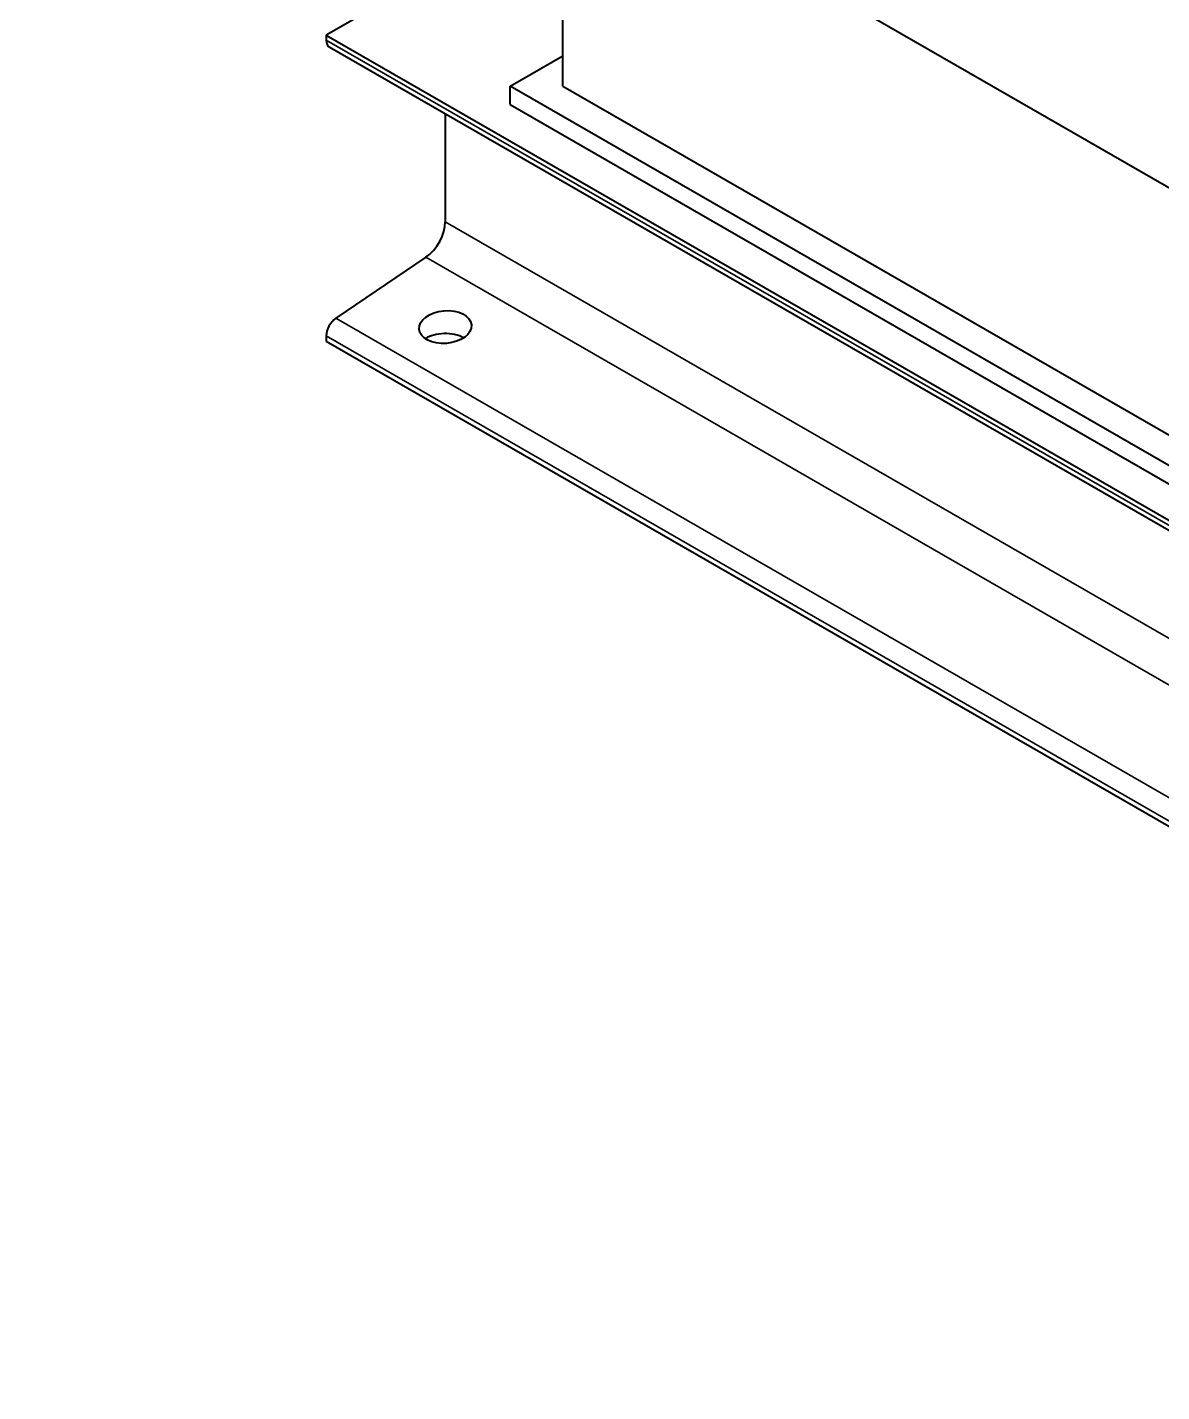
# Model space of a CAD drawing. Header units: millimetres. Extents: x 0 to 4756, y 0 to 3364.
# Drawn here: x 3860.6 to 4012.2, y 2449.2 to 2631.6 of the extents above; entities that cross this region are included whole.
import ezdxf

# ---------------------------------------------------------------- set-up
doc = ezdxf.new("R2010")
doc.units = ezdxf.units.MM
doc.header["$LTSCALE"] = 4
doc.layers.add('가시적인 것(ISO)', color=3, linetype='Continuous', lineweight=40)
doc.layers.add('가시적인 좁은 것(ISO)', color=3, linetype='Continuous', lineweight=35)

msp = doc.modelspace()

# ---------------------------------------------------------------- linework, layer by layer
at = {"layer": '가시적인 것(ISO)'}
for p, q in [((4047.9396, 2590.078), (3860.5563, 2697.9849)), ((3932.1508, 2623.7152), (3932.1508, 2656.7563)), ((3918.1855, 2640.7062), (3900.5078, 2630.5263)), ((3900.5078, 2630.5263), (3900.5078, 2629.8528)), ((3900.5078, 2630.5263), (4144.4596, 2490.0438)), ((4144.8758, 2488.4515), (3900.9239, 2628.9341)), ((3925.0798, 2623.7152), (3932.1508, 2627.7872)), ((4128.373, 2506.6464), (3925.0798, 2623.7152)), ((3925.0798, 2621.2626), (3925.0798, 2623.7152)), ((3932.1508, 2623.7152), (4128.373, 2510.7184)), ((3916.4177, 2620.0118), (3916.4177, 2605.5885)), ((3925.0798, 2621.2626), (4128.373, 2504.1938)), ((3913.8358, 2600.8439), (3901.7988, 2592.6946)), ((3900.5078, 2590.3224), (3900.5078, 2589.6489)), ((3900.5078, 2589.6489), (4144.4596, 2449.1664))]:
    msp.add_line(p, q, dxfattribs=at)
for centre, major_axis, ratio, start_param, end_param in [((3901.922, 2630.6672), (-0.9981, -1.7332), 0.57809312, 5.49585344, 6.28318531), ((3913.5893, 2603.9597), (-1.9961, -3.4663), 0.57809312, 0.87073092, 2.35426078), ((3901.922, 2591.1367), (-0.9981, -1.7332), 0.57809312, 4.01232357, 5.49585344), ((3916.4177, 2588.6309), (-3.5, 0), 0.5758617, 3.93886495, 5.5699965)]:
    msp.add_ellipse(centre, major_axis=major_axis, ratio=ratio, start_param=start_param, end_param=end_param, dxfattribs=at)
msp.add_ellipse((3916.4177, 2591.5179), major_axis=(-3.4953, -0.2902), ratio=0.62381899, dxfattribs=at)
at = {"layer": '가시적인 좁은 것(ISO)'}
for p, q in [((3900.5078, 2629.8528), (4144.4596, 2489.3703)), ((3916.4177, 2605.5885), (4160.3695, 2465.1059)), ((3913.8358, 2600.8439), (4157.7876, 2460.3614)), ((3901.7988, 2592.6946), (4145.7506, 2452.2121)), ((3900.5078, 2590.3224), (4144.4596, 2449.8398))]:
    msp.add_line(p, q, dxfattribs=at)

doc.saveas('drawing.dxf')
